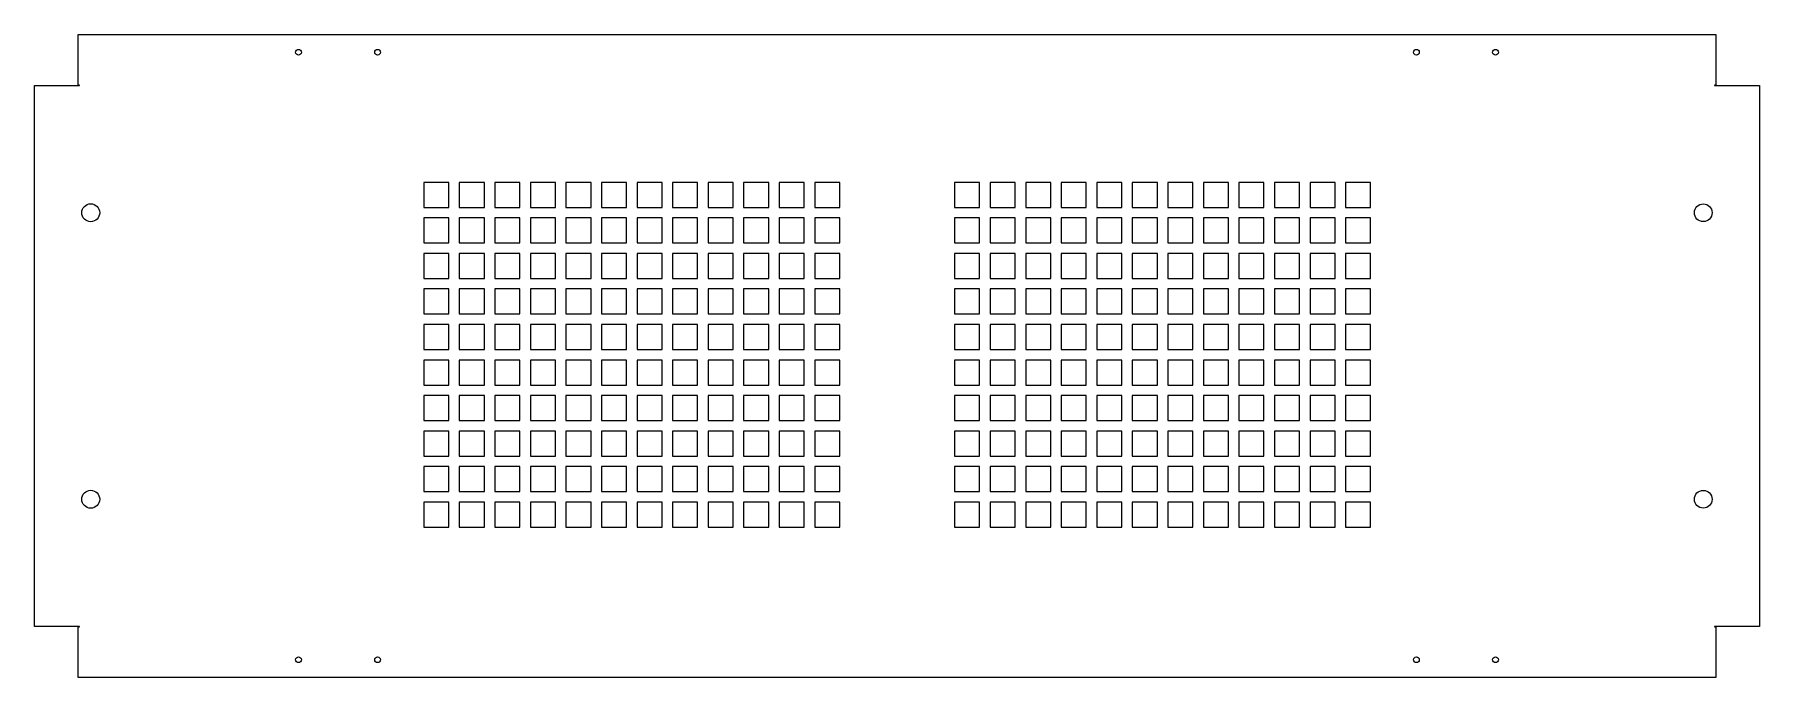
# Model space of a CAD drawing. Header units: inches. Extents: x -15 to 15, y -5.6 to 5.6.
import ezdxf

# ---------------------------------------------------------------- set-up
doc = ezdxf.new("R2010")
doc.units = ezdxf.units.IN
doc.header["$MEASUREMENT"] = 0

msp = doc.modelspace()

# ---------------------------------------------------------------- linework, layer by layer
at = {"color": 7, "linetype": 'Continuous', "lineweight": 25}
for p, q in [((-14.285, 4.726), (-14.285, 5.611)), ((-14.285, 5.611), (14.285, 5.611)), ((14.285, 5.611), (14.285, 4.726)), ((-15.046, -4.72), (-15.046, 4.72)), ((-15.046, 4.72), (-14.259, 4.72)), ((-14.259, 4.726), (-14.285, 4.726)), ((-14.259, 4.72), (-14.259, 4.726)), ((14.285, 4.726), (14.259, 4.726)), ((14.259, 4.726), (14.259, 4.72)), ((14.259, 4.72), (15.046, 4.72)), ((15.046, 4.72), (15.046, -4.72)), ((-7.818, 3.03), (-8.255, 3.03)), ((-8.255, 3.03), (-8.255, 2.593)), ((-7.818, 2.593), (-7.818, 3.03)), ((-7.198, 3.03), (-7.635, 3.03)), ((-7.635, 3.03), (-7.635, 2.593)), ((-7.198, 2.593), (-7.198, 3.03)), ((-6.578, 3.03), (-7.015, 3.03)), ((-7.015, 3.03), (-7.015, 2.593)), ((-6.578, 2.593), (-6.578, 3.03)), ((-5.958, 3.03), (-6.395, 3.03)), ((-6.395, 3.03), (-6.395, 2.593)), ((-5.958, 2.593), (-5.958, 3.03)), ((-5.338, 3.03), (-5.775, 3.03)), ((-5.775, 3.03), (-5.775, 2.593)), ((-5.338, 2.593), (-5.338, 3.03)), ((-4.718, 3.03), (-5.155, 3.03)), ((-5.155, 3.03), (-5.155, 2.593)), ((-4.718, 2.593), (-4.718, 3.03)), ((-4.098, 3.03), (-4.535, 3.03)), ((-4.535, 3.03), (-4.535, 2.593)), ((-4.098, 2.593), (-4.098, 3.03)), ((-3.478, 3.03), (-3.915, 3.03)), ((-3.915, 3.03), (-3.915, 2.593)), ((-3.478, 2.593), (-3.478, 3.03)), ((-2.858, 3.03), (-3.295, 3.03)), ((-3.295, 3.03), (-3.295, 2.593)), ((-2.858, 2.593), (-2.858, 3.03)), ((-2.238, 3.03), (-2.675, 3.03)), ((-2.675, 3.03), (-2.675, 2.593)), ((-2.238, 2.593), (-2.238, 3.03)), ((-1.618, 3.03), (-2.055, 3.03)), ((-2.055, 3.03), (-2.055, 2.593)), ((-1.618, 2.593), (-1.618, 3.03)), ((-0.998, 3.03), (-1.435, 3.03)), ((-1.435, 3.03), (-1.435, 2.593)), ((-0.998, 2.593), (-0.998, 3.03)), ((1.442, 3.03), (1.005, 3.03)), ((1.005, 3.03), (1.005, 2.593)), ((1.442, 2.593), (1.442, 3.03)), ((2.062, 3.03), (1.625, 3.03)), ((1.625, 3.03), (1.625, 2.593)), ((2.062, 2.593), (2.062, 3.03)), ((2.682, 3.03), (2.245, 3.03)), ((2.245, 3.03), (2.245, 2.593)), ((2.682, 2.593), (2.682, 3.03)), ((3.302, 3.03), (2.865, 3.03)), ((2.865, 3.03), (2.865, 2.593)), ((3.302, 2.593), (3.302, 3.03)), ((3.922, 3.03), (3.485, 3.03)), ((3.485, 3.03), (3.485, 2.593)), ((3.922, 2.593), (3.922, 3.03)), ((4.542, 3.03), (4.105, 3.03)), ((4.105, 3.03), (4.105, 2.593)), ((4.542, 2.593), (4.542, 3.03)), ((5.162, 3.03), (4.725, 3.03)), ((4.725, 3.03), (4.725, 2.593)), ((5.162, 2.593), (5.162, 3.03)), ((5.782, 3.03), (5.345, 3.03)), ((5.345, 3.03), (5.345, 2.593)), ((5.782, 2.593), (5.782, 3.03)), ((6.402, 3.03), (5.965, 3.03)), ((5.965, 3.03), (5.965, 2.593)), ((6.402, 2.593), (6.402, 3.03)), ((7.022, 3.03), (6.585, 3.03)), ((6.585, 3.03), (6.585, 2.593)), ((7.022, 2.593), (7.022, 3.03)), ((7.642, 3.03), (7.205, 3.03)), ((7.205, 3.03), (7.205, 2.593)), ((7.642, 2.593), (7.642, 3.03)), ((8.262, 3.03), (7.825, 3.03)), ((7.825, 3.03), (7.825, 2.593)), ((8.262, 2.593), (8.262, 3.03)), ((-8.255, 2.593), (-7.818, 2.593)), ((-7.818, 2.41), (-8.255, 2.41)), ((-8.255, 2.41), (-8.255, 1.973)), ((-7.818, 1.973), (-7.818, 2.41)), ((-7.635, 2.593), (-7.198, 2.593)), ((-7.198, 2.41), (-7.635, 2.41)), ((-7.635, 2.41), (-7.635, 1.973)), ((-7.198, 1.973), (-7.198, 2.41)), ((-7.015, 2.593), (-6.578, 2.593)), ((-6.578, 2.41), (-7.015, 2.41)), ((-7.015, 2.41), (-7.015, 1.973)), ((-6.578, 1.973), (-6.578, 2.41)), ((-6.395, 2.593), (-5.958, 2.593)), ((-5.958, 2.41), (-6.395, 2.41)), ((-6.395, 2.41), (-6.395, 1.973)), ((-5.958, 1.973), (-5.958, 2.41)), ((-5.775, 2.593), (-5.338, 2.593)), ((-5.338, 2.41), (-5.775, 2.41)), ((-5.775, 2.41), (-5.775, 1.973)), ((-5.338, 1.973), (-5.338, 2.41)), ((-5.155, 2.593), (-4.718, 2.593)), ((-4.718, 2.41), (-5.155, 2.41)), ((-5.155, 2.41), (-5.155, 1.973)), ((-4.718, 1.973), (-4.718, 2.41)), ((-4.535, 2.593), (-4.098, 2.593)), ((-4.098, 2.41), (-4.535, 2.41)), ((-4.535, 2.41), (-4.535, 1.973)), ((-4.098, 1.973), (-4.098, 2.41)), ((-3.915, 2.593), (-3.478, 2.593)), ((-3.478, 2.41), (-3.915, 2.41)), ((-3.915, 2.41), (-3.915, 1.973)), ((-3.478, 1.973), (-3.478, 2.41)), ((-3.295, 2.593), (-2.858, 2.593)), ((-2.858, 2.41), (-3.295, 2.41)), ((-3.295, 2.41), (-3.295, 1.973)), ((-2.858, 1.973), (-2.858, 2.41)), ((-2.675, 2.593), (-2.238, 2.593)), ((-2.238, 2.41), (-2.675, 2.41)), ((-2.675, 2.41), (-2.675, 1.973)), ((-2.238, 1.973), (-2.238, 2.41)), ((-2.055, 2.593), (-1.618, 2.593)), ((-1.618, 2.41), (-2.055, 2.41)), ((-2.055, 2.41), (-2.055, 1.973)), ((-1.618, 1.973), (-1.618, 2.41)), ((-1.435, 2.593), (-0.998, 2.593)), ((-0.998, 2.41), (-1.435, 2.41)), ((-1.435, 2.41), (-1.435, 1.973)), ((-0.998, 1.973), (-0.998, 2.41)), ((1.005, 2.593), (1.442, 2.593)), ((1.442, 2.41), (1.005, 2.41)), ((1.005, 2.41), (1.005, 1.973)), ((1.442, 1.973), (1.442, 2.41)), ((1.625, 2.593), (2.062, 2.593)), ((2.062, 2.41), (1.625, 2.41)), ((1.625, 2.41), (1.625, 1.973)), ((2.062, 1.973), (2.062, 2.41)), ((2.245, 2.593), (2.682, 2.593)), ((2.682, 2.41), (2.245, 2.41)), ((2.245, 2.41), (2.245, 1.973)), ((2.682, 1.973), (2.682, 2.41)), ((2.865, 2.593), (3.302, 2.593)), ((3.302, 2.41), (2.865, 2.41)), ((2.865, 2.41), (2.865, 1.973)), ((3.302, 1.973), (3.302, 2.41)), ((3.485, 2.593), (3.922, 2.593)), ((3.922, 2.41), (3.485, 2.41)), ((3.485, 2.41), (3.485, 1.973)), ((3.922, 1.973), (3.922, 2.41)), ((4.105, 2.593), (4.542, 2.593)), ((4.542, 2.41), (4.105, 2.41)), ((4.105, 2.41), (4.105, 1.973)), ((4.542, 1.973), (4.542, 2.41)), ((4.725, 2.593), (5.162, 2.593)), ((5.162, 2.41), (4.725, 2.41)), ((4.725, 2.41), (4.725, 1.973)), ((5.162, 1.973), (5.162, 2.41)), ((5.345, 2.593), (5.782, 2.593)), ((5.782, 2.41), (5.345, 2.41)), ((5.345, 2.41), (5.345, 1.973)), ((5.782, 1.973), (5.782, 2.41)), ((5.965, 2.593), (6.402, 2.593)), ((6.402, 2.41), (5.965, 2.41)), ((5.965, 2.41), (5.965, 1.973)), ((6.402, 1.973), (6.402, 2.41)), ((6.585, 2.593), (7.022, 2.593)), ((7.022, 2.41), (6.585, 2.41)), ((6.585, 2.41), (6.585, 1.973)), ((7.022, 1.973), (7.022, 2.41)), ((7.205, 2.593), (7.642, 2.593)), ((7.642, 2.41), (7.205, 2.41)), ((7.205, 2.41), (7.205, 1.973)), ((7.642, 1.973), (7.642, 2.41)), ((7.825, 2.593), (8.262, 2.593)), ((8.262, 2.41), (7.825, 2.41)), ((7.825, 2.41), (7.825, 1.973)), ((8.262, 1.973), (8.262, 2.41)), ((-8.255, 1.973), (-7.818, 1.973)), ((-7.635, 1.973), (-7.198, 1.973)), ((-7.015, 1.973), (-6.578, 1.973)), ((-6.395, 1.973), (-5.958, 1.973)), ((-5.775, 1.973), (-5.338, 1.973)), ((-5.155, 1.973), (-4.718, 1.973)), ((-4.535, 1.973), (-4.098, 1.973)), ((-3.915, 1.973), (-3.478, 1.973)), ((-3.295, 1.973), (-2.858, 1.973)), ((-2.675, 1.973), (-2.238, 1.973)), ((-2.055, 1.973), (-1.618, 1.973)), ((-1.435, 1.973), (-0.998, 1.973)), ((1.005, 1.973), (1.442, 1.973)), ((1.625, 1.973), (2.062, 1.973)), ((2.245, 1.973), (2.682, 1.973)), ((2.865, 1.973), (3.302, 1.973)), ((3.485, 1.973), (3.922, 1.973)), ((4.105, 1.973), (4.542, 1.973)), ((4.725, 1.973), (5.162, 1.973)), ((5.345, 1.973), (5.782, 1.973)), ((5.965, 1.973), (6.402, 1.973)), ((6.585, 1.973), (7.022, 1.973)), ((7.205, 1.973), (7.642, 1.973)), ((7.825, 1.973), (8.262, 1.973)), ((-7.818, 1.79), (-8.255, 1.79)), ((-8.255, 1.79), (-8.255, 1.353)), ((-7.818, 1.353), (-7.818, 1.79)), ((-7.198, 1.79), (-7.635, 1.79)), ((-7.635, 1.79), (-7.635, 1.353)), ((-7.198, 1.353), (-7.198, 1.79)), ((-6.578, 1.79), (-7.015, 1.79)), ((-7.015, 1.79), (-7.015, 1.353)), ((-6.578, 1.353), (-6.578, 1.79)), ((-5.958, 1.79), (-6.395, 1.79)), ((-6.395, 1.79), (-6.395, 1.353)), ((-5.958, 1.353), (-5.958, 1.79)), ((-5.338, 1.79), (-5.775, 1.79)), ((-5.775, 1.79), (-5.775, 1.353)), ((-5.338, 1.353), (-5.338, 1.79)), ((-4.718, 1.79), (-5.155, 1.79)), ((-5.155, 1.79), (-5.155, 1.353)), ((-4.718, 1.353), (-4.718, 1.79)), ((-4.098, 1.79), (-4.535, 1.79)), ((-4.535, 1.79), (-4.535, 1.353)), ((-4.098, 1.353), (-4.098, 1.79)), ((-3.478, 1.79), (-3.915, 1.79)), ((-3.915, 1.79), (-3.915, 1.353)), ((-3.478, 1.353), (-3.478, 1.79)), ((-2.858, 1.79), (-3.295, 1.79)), ((-3.295, 1.79), (-3.295, 1.353)), ((-2.858, 1.353), (-2.858, 1.79)), ((-2.238, 1.79), (-2.675, 1.79)), ((-2.675, 1.79), (-2.675, 1.353)), ((-2.238, 1.353), (-2.238, 1.79)), ((-1.618, 1.79), (-2.055, 1.79)), ((-2.055, 1.79), (-2.055, 1.353)), ((-1.618, 1.353), (-1.618, 1.79)), ((-0.998, 1.79), (-1.435, 1.79)), ((-1.435, 1.79), (-1.435, 1.353)), ((-0.998, 1.353), (-0.998, 1.79)), ((1.442, 1.79), (1.005, 1.79)), ((1.005, 1.79), (1.005, 1.353)), ((1.442, 1.353), (1.442, 1.79)), ((2.062, 1.79), (1.625, 1.79)), ((1.625, 1.79), (1.625, 1.353)), ((2.062, 1.353), (2.062, 1.79)), ((2.682, 1.79), (2.245, 1.79)), ((2.245, 1.79), (2.245, 1.353)), ((2.682, 1.353), (2.682, 1.79)), ((3.302, 1.79), (2.865, 1.79)), ((2.865, 1.79), (2.865, 1.353)), ((3.302, 1.353), (3.302, 1.79)), ((3.922, 1.79), (3.485, 1.79)), ((3.485, 1.79), (3.485, 1.353)), ((3.922, 1.353), (3.922, 1.79)), ((4.542, 1.79), (4.105, 1.79)), ((4.105, 1.79), (4.105, 1.353)), ((4.542, 1.353), (4.542, 1.79)), ((5.162, 1.79), (4.725, 1.79)), ((4.725, 1.79), (4.725, 1.353)), ((5.162, 1.353), (5.162, 1.79)), ((5.782, 1.79), (5.345, 1.79)), ((5.345, 1.79), (5.345, 1.353)), ((5.782, 1.353), (5.782, 1.79)), ((6.402, 1.79), (5.965, 1.79)), ((5.965, 1.79), (5.965, 1.353)), ((6.402, 1.353), (6.402, 1.79)), ((7.022, 1.79), (6.585, 1.79)), ((6.585, 1.79), (6.585, 1.353)), ((7.022, 1.353), (7.022, 1.79)), ((7.642, 1.79), (7.205, 1.79)), ((7.205, 1.79), (7.205, 1.353)), ((7.642, 1.353), (7.642, 1.79)), ((8.262, 1.79), (7.825, 1.79)), ((7.825, 1.79), (7.825, 1.353)), ((8.262, 1.353), (8.262, 1.79)), ((-8.255, 1.353), (-7.818, 1.353)), ((-7.635, 1.353), (-7.198, 1.353)), ((-7.015, 1.353), (-6.578, 1.353)), ((-6.395, 1.353), (-5.958, 1.353)), ((-5.775, 1.353), (-5.338, 1.353)), ((-5.155, 1.353), (-4.718, 1.353)), ((-4.535, 1.353), (-4.098, 1.353)), ((-3.915, 1.353), (-3.478, 1.353)), ((-3.295, 1.353), (-2.858, 1.353)), ((-2.675, 1.353), (-2.238, 1.353)), ((-2.055, 1.353), (-1.618, 1.353)), ((-1.435, 1.353), (-0.998, 1.353)), ((1.005, 1.353), (1.442, 1.353)), ((1.625, 1.353), (2.062, 1.353)), ((2.245, 1.353), (2.682, 1.353)), ((2.865, 1.353), (3.302, 1.353)), ((3.485, 1.353), (3.922, 1.353)), ((4.105, 1.353), (4.542, 1.353)), ((4.725, 1.353), (5.162, 1.353)), ((5.345, 1.353), (5.782, 1.353)), ((5.965, 1.353), (6.402, 1.353)), ((6.585, 1.353), (7.022, 1.353)), ((7.205, 1.353), (7.642, 1.353)), ((7.825, 1.353), (8.262, 1.353)), ((-7.818, 1.17), (-8.255, 1.17)), ((-8.255, 1.17), (-8.255, 0.733)), ((-7.818, 0.733), (-7.818, 1.17)), ((-7.198, 1.17), (-7.635, 1.17)), ((-7.635, 1.17), (-7.635, 0.733)), ((-7.198, 0.733), (-7.198, 1.17)), ((-6.578, 1.17), (-7.015, 1.17)), ((-7.015, 1.17), (-7.015, 0.733)), ((-6.578, 0.733), (-6.578, 1.17)), ((-5.958, 1.17), (-6.395, 1.17)), ((-6.395, 1.17), (-6.395, 0.733)), ((-5.958, 0.733), (-5.958, 1.17)), ((-5.338, 1.17), (-5.775, 1.17)), ((-5.775, 1.17), (-5.775, 0.733)), ((-5.338, 0.733), (-5.338, 1.17)), ((-4.718, 1.17), (-5.155, 1.17)), ((-5.155, 1.17), (-5.155, 0.733)), ((-4.718, 0.733), (-4.718, 1.17)), ((-4.098, 1.17), (-4.535, 1.17)), ((-4.535, 1.17), (-4.535, 0.733)), ((-4.098, 0.733), (-4.098, 1.17)), ((-3.478, 1.17), (-3.915, 1.17)), ((-3.915, 1.17), (-3.915, 0.733)), ((-3.478, 0.733), (-3.478, 1.17)), ((-2.858, 1.17), (-3.295, 1.17)), ((-3.295, 1.17), (-3.295, 0.733)), ((-2.858, 0.733), (-2.858, 1.17)), ((-2.238, 1.17), (-2.675, 1.17)), ((-2.675, 1.17), (-2.675, 0.733)), ((-2.238, 0.733), (-2.238, 1.17)), ((-1.618, 1.17), (-2.055, 1.17)), ((-2.055, 1.17), (-2.055, 0.733)), ((-1.618, 0.733), (-1.618, 1.17)), ((-0.998, 1.17), (-1.435, 1.17)), ((-1.435, 1.17), (-1.435, 0.733)), ((-0.998, 0.733), (-0.998, 1.17)), ((1.442, 1.17), (1.005, 1.17)), ((1.005, 1.17), (1.005, 0.733)), ((1.442, 0.733), (1.442, 1.17)), ((2.062, 1.17), (1.625, 1.17)), ((1.625, 1.17), (1.625, 0.733)), ((2.062, 0.733), (2.062, 1.17)), ((2.682, 1.17), (2.245, 1.17)), ((2.245, 1.17), (2.245, 0.733)), ((2.682, 0.733), (2.682, 1.17)), ((3.302, 1.17), (2.865, 1.17)), ((2.865, 1.17), (2.865, 0.733)), ((3.302, 0.733), (3.302, 1.17)), ((3.922, 1.17), (3.485, 1.17)), ((3.485, 1.17), (3.485, 0.733)), ((3.922, 0.733), (3.922, 1.17)), ((4.542, 1.17), (4.105, 1.17)), ((4.105, 1.17), (4.105, 0.733)), ((4.542, 0.733), (4.542, 1.17)), ((5.162, 1.17), (4.725, 1.17)), ((4.725, 1.17), (4.725, 0.733)), ((5.162, 0.733), (5.162, 1.17)), ((5.782, 1.17), (5.345, 1.17)), ((5.345, 1.17), (5.345, 0.733)), ((5.782, 0.733), (5.782, 1.17)), ((6.402, 1.17), (5.965, 1.17)), ((5.965, 1.17), (5.965, 0.733)), ((6.402, 0.733), (6.402, 1.17)), ((7.022, 1.17), (6.585, 1.17)), ((6.585, 1.17), (6.585, 0.733)), ((7.022, 0.733), (7.022, 1.17)), ((7.642, 1.17), (7.205, 1.17)), ((7.205, 1.17), (7.205, 0.733)), ((7.642, 0.733), (7.642, 1.17)), ((8.262, 1.17), (7.825, 1.17)), ((7.825, 1.17), (7.825, 0.733)), ((8.262, 0.733), (8.262, 1.17)), ((-8.255, 0.733), (-7.818, 0.733)), ((-7.635, 0.733), (-7.198, 0.733)), ((-7.015, 0.733), (-6.578, 0.733)), ((-6.395, 0.733), (-5.958, 0.733)), ((-5.775, 0.733), (-5.338, 0.733)), ((-5.155, 0.733), (-4.718, 0.733)), ((-4.535, 0.733), (-4.098, 0.733)), ((-3.915, 0.733), (-3.478, 0.733)), ((-3.295, 0.733), (-2.858, 0.733)), ((-2.675, 0.733), (-2.238, 0.733)), ((-2.055, 0.733), (-1.618, 0.733)), ((-1.435, 0.733), (-0.998, 0.733)), ((1.005, 0.733), (1.442, 0.733)), ((1.625, 0.733), (2.062, 0.733)), ((2.245, 0.733), (2.682, 0.733)), ((2.865, 0.733), (3.302, 0.733)), ((3.485, 0.733), (3.922, 0.733)), ((4.105, 0.733), (4.542, 0.733)), ((4.725, 0.733), (5.162, 0.733)), ((5.345, 0.733), (5.782, 0.733)), ((5.965, 0.733), (6.402, 0.733)), ((6.585, 0.733), (7.022, 0.733)), ((7.205, 0.733), (7.642, 0.733)), ((7.825, 0.733), (8.262, 0.733)), ((-7.818, 0.55), (-8.255, 0.55)), ((-8.255, 0.55), (-8.255, 0.113)), ((-7.818, 0.113), (-7.818, 0.55)), ((-7.198, 0.55), (-7.635, 0.55)), ((-7.635, 0.55), (-7.635, 0.113)), ((-7.198, 0.113), (-7.198, 0.55)), ((-6.578, 0.55), (-7.015, 0.55)), ((-7.015, 0.55), (-7.015, 0.113)), ((-6.578, 0.113), (-6.578, 0.55)), ((-5.958, 0.55), (-6.395, 0.55)), ((-6.395, 0.55), (-6.395, 0.113)), ((-5.958, 0.113), (-5.958, 0.55)), ((-5.338, 0.55), (-5.775, 0.55)), ((-5.775, 0.55), (-5.775, 0.113)), ((-5.338, 0.113), (-5.338, 0.55)), ((-4.718, 0.55), (-5.155, 0.55)), ((-5.155, 0.55), (-5.155, 0.113)), ((-4.718, 0.113), (-4.718, 0.55)), ((-4.098, 0.55), (-4.535, 0.55)), ((-4.535, 0.55), (-4.535, 0.113)), ((-4.098, 0.113), (-4.098, 0.55)), ((-3.478, 0.55), (-3.915, 0.55)), ((-3.915, 0.55), (-3.915, 0.113)), ((-3.478, 0.113), (-3.478, 0.55)), ((-2.858, 0.55), (-3.295, 0.55)), ((-3.295, 0.55), (-3.295, 0.113)), ((-2.858, 0.113), (-2.858, 0.55)), ((-2.238, 0.55), (-2.675, 0.55)), ((-2.675, 0.55), (-2.675, 0.113)), ((-2.238, 0.113), (-2.238, 0.55)), ((-1.618, 0.55), (-2.055, 0.55)), ((-2.055, 0.55), (-2.055, 0.113)), ((-1.618, 0.113), (-1.618, 0.55)), ((-0.998, 0.55), (-1.435, 0.55)), ((-1.435, 0.55), (-1.435, 0.113)), ((-0.998, 0.113), (-0.998, 0.55)), ((1.442, 0.55), (1.005, 0.55)), ((1.005, 0.55), (1.005, 0.113)), ((1.442, 0.113), (1.442, 0.55)), ((2.062, 0.55), (1.625, 0.55)), ((1.625, 0.55), (1.625, 0.113)), ((2.062, 0.113), (2.062, 0.55)), ((2.682, 0.55), (2.245, 0.55)), ((2.245, 0.55), (2.245, 0.113)), ((2.682, 0.113), (2.682, 0.55)), ((3.302, 0.55), (2.865, 0.55)), ((2.865, 0.55), (2.865, 0.113)), ((3.302, 0.113), (3.302, 0.55)), ((3.922, 0.55), (3.485, 0.55)), ((3.485, 0.55), (3.485, 0.113)), ((3.922, 0.113), (3.922, 0.55)), ((4.542, 0.55), (4.105, 0.55)), ((4.105, 0.55), (4.105, 0.113)), ((4.542, 0.113), (4.542, 0.55)), ((5.162, 0.55), (4.725, 0.55)), ((4.725, 0.55), (4.725, 0.113)), ((5.162, 0.113), (5.162, 0.55)), ((5.782, 0.55), (5.345, 0.55)), ((5.345, 0.55), (5.345, 0.113)), ((5.782, 0.113), (5.782, 0.55)), ((6.402, 0.55), (5.965, 0.55)), ((5.965, 0.55), (5.965, 0.113)), ((6.402, 0.113), (6.402, 0.55)), ((7.022, 0.55), (6.585, 0.55)), ((6.585, 0.55), (6.585, 0.113)), ((7.022, 0.113), (7.022, 0.55)), ((7.642, 0.55), (7.205, 0.55)), ((7.205, 0.55), (7.205, 0.113)), ((7.642, 0.113), (7.642, 0.55)), ((8.262, 0.55), (7.825, 0.55)), ((7.825, 0.55), (7.825, 0.113)), ((8.262, 0.113), (8.262, 0.55)), ((-8.255, 0.113), (-7.818, 0.113)), ((-7.635, 0.113), (-7.198, 0.113)), ((-7.015, 0.113), (-6.578, 0.113)), ((-6.395, 0.113), (-5.958, 0.113)), ((-5.775, 0.113), (-5.338, 0.113)), ((-5.155, 0.113), (-4.718, 0.113)), ((-4.535, 0.113), (-4.098, 0.113)), ((-3.915, 0.113), (-3.478, 0.113)), ((-3.295, 0.113), (-2.858, 0.113)), ((-2.675, 0.113), (-2.238, 0.113)), ((-2.055, 0.113), (-1.618, 0.113)), ((-1.435, 0.113), (-0.998, 0.113)), ((1.005, 0.113), (1.442, 0.113)), ((1.625, 0.113), (2.062, 0.113)), ((2.245, 0.113), (2.682, 0.113)), ((2.865, 0.113), (3.302, 0.113)), ((3.485, 0.113), (3.922, 0.113)), ((4.105, 0.113), (4.542, 0.113)), ((4.725, 0.113), (5.162, 0.113)), ((5.345, 0.113), (5.782, 0.113)), ((5.965, 0.113), (6.402, 0.113)), ((6.585, 0.113), (7.022, 0.113)), ((7.205, 0.113), (7.642, 0.113)), ((7.825, 0.113), (8.262, 0.113)), ((-7.818, -0.07), (-8.255, -0.07)), ((-8.255, -0.07), (-8.255, -0.507)), ((-7.818, -0.507), (-7.818, -0.07)), ((-7.198, -0.07), (-7.635, -0.07)), ((-7.635, -0.07), (-7.635, -0.507)), ((-7.198, -0.507), (-7.198, -0.07)), ((-6.578, -0.07), (-7.015, -0.07)), ((-7.015, -0.07), (-7.015, -0.507)), ((-6.578, -0.507), (-6.578, -0.07)), ((-5.958, -0.07), (-6.395, -0.07)), ((-6.395, -0.07), (-6.395, -0.507)), ((-5.958, -0.507), (-5.958, -0.07)), ((-5.338, -0.07), (-5.775, -0.07)), ((-5.775, -0.07), (-5.775, -0.507)), ((-5.338, -0.507), (-5.338, -0.07)), ((-4.718, -0.07), (-5.155, -0.07)), ((-5.155, -0.07), (-5.155, -0.507)), ((-4.718, -0.507), (-4.718, -0.07)), ((-4.098, -0.07), (-4.535, -0.07)), ((-4.535, -0.07), (-4.535, -0.507)), ((-4.098, -0.507), (-4.098, -0.07)), ((-3.478, -0.07), (-3.915, -0.07)), ((-3.915, -0.07), (-3.915, -0.507)), ((-3.478, -0.507), (-3.478, -0.07)), ((-2.858, -0.07), (-3.295, -0.07)), ((-3.295, -0.07), (-3.295, -0.507)), ((-2.858, -0.507), (-2.858, -0.07)), ((-2.238, -0.07), (-2.675, -0.07)), ((-2.675, -0.07), (-2.675, -0.507)), ((-2.238, -0.507), (-2.238, -0.07)), ((-1.618, -0.07), (-2.055, -0.07)), ((-2.055, -0.07), (-2.055, -0.507)), ((-1.618, -0.507), (-1.618, -0.07)), ((-0.998, -0.07), (-1.435, -0.07)), ((-1.435, -0.07), (-1.435, -0.507)), ((-0.998, -0.507), (-0.998, -0.07)), ((1.442, -0.07), (1.005, -0.07)), ((1.005, -0.07), (1.005, -0.507)), ((1.442, -0.507), (1.442, -0.07)), ((2.062, -0.07), (1.625, -0.07)), ((1.625, -0.07), (1.625, -0.507)), ((2.062, -0.507), (2.062, -0.07)), ((2.682, -0.07), (2.245, -0.07)), ((2.245, -0.07), (2.245, -0.507)), ((2.682, -0.507), (2.682, -0.07)), ((3.302, -0.07), (2.865, -0.07)), ((2.865, -0.07), (2.865, -0.507)), ((3.302, -0.507), (3.302, -0.07)), ((3.922, -0.07), (3.485, -0.07)), ((3.485, -0.07), (3.485, -0.507)), ((3.922, -0.507), (3.922, -0.07)), ((4.542, -0.07), (4.105, -0.07)), ((4.105, -0.07), (4.105, -0.507)), ((4.542, -0.507), (4.542, -0.07)), ((5.162, -0.07), (4.725, -0.07)), ((4.725, -0.07), (4.725, -0.507)), ((5.162, -0.507), (5.162, -0.07)), ((5.782, -0.07), (5.345, -0.07)), ((5.345, -0.07), (5.345, -0.507)), ((5.782, -0.507), (5.782, -0.07)), ((6.402, -0.07), (5.965, -0.07)), ((5.965, -0.07), (5.965, -0.507)), ((6.402, -0.507), (6.402, -0.07)), ((7.022, -0.07), (6.585, -0.07)), ((6.585, -0.07), (6.585, -0.507)), ((7.022, -0.507), (7.022, -0.07)), ((7.642, -0.07), (7.205, -0.07)), ((7.205, -0.07), (7.205, -0.507)), ((7.642, -0.507), (7.642, -0.07)), ((8.262, -0.07), (7.825, -0.07)), ((7.825, -0.07), (7.825, -0.507)), ((8.262, -0.507), (8.262, -0.07)), ((-8.255, -0.507), (-7.818, -0.507)), ((-7.635, -0.507), (-7.198, -0.507)), ((-7.015, -0.507), (-6.578, -0.507)), ((-6.395, -0.507), (-5.958, -0.507)), ((-5.775, -0.507), (-5.338, -0.507)), ((-5.155, -0.507), (-4.718, -0.507)), ((-4.535, -0.507), (-4.098, -0.507)), ((-3.915, -0.507), (-3.478, -0.507)), ((-3.295, -0.507), (-2.858, -0.507)), ((-2.675, -0.507), (-2.238, -0.507)), ((-2.055, -0.507), (-1.618, -0.507)), ((-1.435, -0.507), (-0.998, -0.507)), ((1.005, -0.507), (1.442, -0.507)), ((1.625, -0.507), (2.062, -0.507)), ((2.245, -0.507), (2.682, -0.507)), ((2.865, -0.507), (3.302, -0.507)), ((3.485, -0.507), (3.922, -0.507)), ((4.105, -0.507), (4.542, -0.507)), ((4.725, -0.507), (5.162, -0.507)), ((5.345, -0.507), (5.782, -0.507)), ((5.965, -0.507), (6.402, -0.507)), ((6.585, -0.507), (7.022, -0.507)), ((7.205, -0.507), (7.642, -0.507)), ((7.825, -0.507), (8.262, -0.507)), ((-7.818, -0.69), (-8.255, -0.69)), ((-8.255, -0.69), (-8.255, -1.127)), ((-7.818, -1.127), (-7.818, -0.69)), ((-7.198, -0.69), (-7.635, -0.69)), ((-7.635, -0.69), (-7.635, -1.127)), ((-7.198, -1.127), (-7.198, -0.69)), ((-6.578, -0.69), (-7.015, -0.69)), ((-7.015, -0.69), (-7.015, -1.127)), ((-6.578, -1.127), (-6.578, -0.69)), ((-5.958, -0.69), (-6.395, -0.69)), ((-6.395, -0.69), (-6.395, -1.127)), ((-5.958, -1.127), (-5.958, -0.69)), ((-5.338, -0.69), (-5.775, -0.69)), ((-5.775, -0.69), (-5.775, -1.127)), ((-5.338, -1.127), (-5.338, -0.69)), ((-4.718, -0.69), (-5.155, -0.69)), ((-5.155, -0.69), (-5.155, -1.127)), ((-4.718, -1.127), (-4.718, -0.69)), ((-4.098, -0.69), (-4.535, -0.69)), ((-4.535, -0.69), (-4.535, -1.127)), ((-4.098, -1.127), (-4.098, -0.69)), ((-3.478, -0.69), (-3.915, -0.69)), ((-3.915, -0.69), (-3.915, -1.127)), ((-3.478, -1.127), (-3.478, -0.69)), ((-2.858, -0.69), (-3.295, -0.69)), ((-3.295, -0.69), (-3.295, -1.127)), ((-2.858, -1.127), (-2.858, -0.69)), ((-2.238, -0.69), (-2.675, -0.69)), ((-2.675, -0.69), (-2.675, -1.127)), ((-2.238, -1.127), (-2.238, -0.69)), ((-1.618, -0.69), (-2.055, -0.69)), ((-2.055, -0.69), (-2.055, -1.127)), ((-1.618, -1.127), (-1.618, -0.69)), ((-0.998, -0.69), (-1.435, -0.69)), ((-1.435, -0.69), (-1.435, -1.127)), ((-0.998, -1.127), (-0.998, -0.69)), ((1.442, -0.69), (1.005, -0.69)), ((1.005, -0.69), (1.005, -1.127)), ((1.442, -1.127), (1.442, -0.69)), ((2.062, -0.69), (1.625, -0.69)), ((1.625, -0.69), (1.625, -1.127)), ((2.062, -1.127), (2.062, -0.69)), ((2.682, -0.69), (2.245, -0.69)), ((2.245, -0.69), (2.245, -1.127)), ((2.682, -1.127), (2.682, -0.69)), ((3.302, -0.69), (2.865, -0.69)), ((2.865, -0.69), (2.865, -1.127)), ((3.302, -1.127), (3.302, -0.69)), ((3.922, -0.69), (3.485, -0.69)), ((3.485, -0.69), (3.485, -1.127)), ((3.922, -1.127), (3.922, -0.69)), ((4.542, -0.69), (4.105, -0.69)), ((4.105, -0.69), (4.105, -1.127)), ((4.542, -1.127), (4.542, -0.69)), ((5.162, -0.69), (4.725, -0.69)), ((4.725, -0.69), (4.725, -1.127)), ((5.162, -1.127), (5.162, -0.69)), ((5.782, -0.69), (5.345, -0.69)), ((5.345, -0.69), (5.345, -1.127)), ((5.782, -1.127), (5.782, -0.69)), ((6.402, -0.69), (5.965, -0.69)), ((5.965, -0.69), (5.965, -1.127)), ((6.402, -1.127), (6.402, -0.69)), ((7.022, -0.69), (6.585, -0.69)), ((6.585, -0.69), (6.585, -1.127)), ((7.022, -1.127), (7.022, -0.69)), ((7.642, -0.69), (7.205, -0.69)), ((7.205, -0.69), (7.205, -1.127)), ((7.642, -1.127), (7.642, -0.69)), ((8.262, -0.69), (7.825, -0.69)), ((7.825, -0.69), (7.825, -1.127)), ((8.262, -1.127), (8.262, -0.69)), ((-8.255, -1.127), (-7.818, -1.127)), ((-7.635, -1.127), (-7.198, -1.127)), ((-7.015, -1.127), (-6.578, -1.127)), ((-6.395, -1.127), (-5.958, -1.127)), ((-5.775, -1.127), (-5.338, -1.127)), ((-5.155, -1.127), (-4.718, -1.127)), ((-4.535, -1.127), (-4.098, -1.127)), ((-3.915, -1.127), (-3.478, -1.127)), ((-3.295, -1.127), (-2.858, -1.127)), ((-2.675, -1.127), (-2.238, -1.127)), ((-2.055, -1.127), (-1.618, -1.127)), ((-1.435, -1.127), (-0.998, -1.127)), ((1.005, -1.127), (1.442, -1.127)), ((1.625, -1.127), (2.062, -1.127)), ((2.245, -1.127), (2.682, -1.127)), ((2.865, -1.127), (3.302, -1.127)), ((3.485, -1.127), (3.922, -1.127)), ((4.105, -1.127), (4.542, -1.127)), ((4.725, -1.127), (5.162, -1.127)), ((5.345, -1.127), (5.782, -1.127)), ((5.965, -1.127), (6.402, -1.127)), ((6.585, -1.127), (7.022, -1.127)), ((7.205, -1.127), (7.642, -1.127)), ((7.825, -1.127), (8.262, -1.127)), ((-7.818, -1.31), (-8.255, -1.31)), ((-8.255, -1.31), (-8.255, -1.747)), ((-7.818, -1.747), (-7.818, -1.31)), ((-7.198, -1.31), (-7.635, -1.31)), ((-7.635, -1.31), (-7.635, -1.747)), ((-7.198, -1.747), (-7.198, -1.31)), ((-6.578, -1.31), (-7.015, -1.31)), ((-7.015, -1.31), (-7.015, -1.747)), ((-6.578, -1.747), (-6.578, -1.31)), ((-5.958, -1.31), (-6.395, -1.31)), ((-6.395, -1.31), (-6.395, -1.747)), ((-5.958, -1.747), (-5.958, -1.31)), ((-5.338, -1.31), (-5.775, -1.31)), ((-5.775, -1.31), (-5.775, -1.747)), ((-5.338, -1.747), (-5.338, -1.31)), ((-4.718, -1.31), (-5.155, -1.31)), ((-5.155, -1.31), (-5.155, -1.747)), ((-4.718, -1.747), (-4.718, -1.31)), ((-4.098, -1.31), (-4.535, -1.31)), ((-4.535, -1.31), (-4.535, -1.747)), ((-4.098, -1.747), (-4.098, -1.31)), ((-3.478, -1.31), (-3.915, -1.31)), ((-3.915, -1.31), (-3.915, -1.747)), ((-3.478, -1.747), (-3.478, -1.31)), ((-2.858, -1.31), (-3.295, -1.31)), ((-3.295, -1.31), (-3.295, -1.747)), ((-2.858, -1.747), (-2.858, -1.31)), ((-2.238, -1.31), (-2.675, -1.31)), ((-2.675, -1.31), (-2.675, -1.747)), ((-2.238, -1.747), (-2.238, -1.31)), ((-1.618, -1.31), (-2.055, -1.31)), ((-2.055, -1.31), (-2.055, -1.747)), ((-1.618, -1.747), (-1.618, -1.31)), ((-0.998, -1.31), (-1.435, -1.31)), ((-1.435, -1.31), (-1.435, -1.747)), ((-0.998, -1.747), (-0.998, -1.31)), ((1.442, -1.31), (1.005, -1.31)), ((1.005, -1.31), (1.005, -1.747)), ((1.442, -1.747), (1.442, -1.31)), ((2.062, -1.31), (1.625, -1.31)), ((1.625, -1.31), (1.625, -1.747)), ((2.062, -1.747), (2.062, -1.31)), ((2.682, -1.31), (2.245, -1.31)), ((2.245, -1.31), (2.245, -1.747)), ((2.682, -1.747), (2.682, -1.31)), ((3.302, -1.31), (2.865, -1.31)), ((2.865, -1.31), (2.865, -1.747)), ((3.302, -1.747), (3.302, -1.31)), ((3.922, -1.31), (3.485, -1.31)), ((3.485, -1.31), (3.485, -1.747)), ((3.922, -1.747), (3.922, -1.31)), ((4.542, -1.31), (4.105, -1.31)), ((4.105, -1.31), (4.105, -1.747)), ((4.542, -1.747), (4.542, -1.31)), ((5.162, -1.31), (4.725, -1.31)), ((4.725, -1.31), (4.725, -1.747)), ((5.162, -1.747), (5.162, -1.31)), ((5.782, -1.31), (5.345, -1.31)), ((5.345, -1.31), (5.345, -1.747)), ((5.782, -1.747), (5.782, -1.31)), ((6.402, -1.31), (5.965, -1.31)), ((5.965, -1.31), (5.965, -1.747)), ((6.402, -1.747), (6.402, -1.31)), ((7.022, -1.31), (6.585, -1.31)), ((6.585, -1.31), (6.585, -1.747)), ((7.022, -1.747), (7.022, -1.31)), ((7.642, -1.31), (7.205, -1.31)), ((7.205, -1.31), (7.205, -1.747)), ((7.642, -1.747), (7.642, -1.31)), ((8.262, -1.31), (7.825, -1.31)), ((7.825, -1.31), (7.825, -1.747)), ((8.262, -1.747), (8.262, -1.31)), ((-8.255, -1.747), (-7.818, -1.747)), ((-7.635, -1.747), (-7.198, -1.747)), ((-7.015, -1.747), (-6.578, -1.747)), ((-6.395, -1.747), (-5.958, -1.747)), ((-5.775, -1.747), (-5.338, -1.747)), ((-5.155, -1.747), (-4.718, -1.747)), ((-4.535, -1.747), (-4.098, -1.747)), ((-3.915, -1.747), (-3.478, -1.747)), ((-3.295, -1.747), (-2.858, -1.747)), ((-2.675, -1.747), (-2.238, -1.747)), ((-2.055, -1.747), (-1.618, -1.747)), ((-1.435, -1.747), (-0.998, -1.747)), ((1.005, -1.747), (1.442, -1.747)), ((1.625, -1.747), (2.062, -1.747)), ((2.245, -1.747), (2.682, -1.747)), ((2.865, -1.747), (3.302, -1.747)), ((3.485, -1.747), (3.922, -1.747)), ((4.105, -1.747), (4.542, -1.747)), ((4.725, -1.747), (5.162, -1.747)), ((5.345, -1.747), (5.782, -1.747)), ((5.965, -1.747), (6.402, -1.747)), ((6.585, -1.747), (7.022, -1.747)), ((7.205, -1.747), (7.642, -1.747)), ((7.825, -1.747), (8.262, -1.747)), ((-7.818, -1.93), (-8.255, -1.93)), ((-8.255, -1.93), (-8.255, -2.367)), ((-7.818, -2.367), (-7.818, -1.93)), ((-7.198, -1.93), (-7.635, -1.93)), ((-7.635, -1.93), (-7.635, -2.367)), ((-7.198, -2.367), (-7.198, -1.93)), ((-6.578, -1.93), (-7.015, -1.93)), ((-7.015, -1.93), (-7.015, -2.367)), ((-6.578, -2.367), (-6.578, -1.93)), ((-5.958, -1.93), (-6.395, -1.93)), ((-6.395, -1.93), (-6.395, -2.367)), ((-5.958, -2.367), (-5.958, -1.93)), ((-5.338, -1.93), (-5.775, -1.93)), ((-5.775, -1.93), (-5.775, -2.367)), ((-5.338, -2.367), (-5.338, -1.93)), ((-4.718, -1.93), (-5.155, -1.93)), ((-5.155, -1.93), (-5.155, -2.367)), ((-4.718, -2.367), (-4.718, -1.93)), ((-4.098, -1.93), (-4.535, -1.93)), ((-4.535, -1.93), (-4.535, -2.367)), ((-4.098, -2.367), (-4.098, -1.93)), ((-3.478, -1.93), (-3.915, -1.93)), ((-3.915, -1.93), (-3.915, -2.367)), ((-3.478, -2.367), (-3.478, -1.93)), ((-2.858, -1.93), (-3.295, -1.93)), ((-3.295, -1.93), (-3.295, -2.367)), ((-2.858, -2.367), (-2.858, -1.93)), ((-2.238, -1.93), (-2.675, -1.93)), ((-2.675, -1.93), (-2.675, -2.367)), ((-2.238, -2.367), (-2.238, -1.93)), ((-1.618, -1.93), (-2.055, -1.93)), ((-2.055, -1.93), (-2.055, -2.367)), ((-1.618, -2.367), (-1.618, -1.93)), ((-0.998, -1.93), (-1.435, -1.93)), ((-1.435, -1.93), (-1.435, -2.367)), ((-0.998, -2.367), (-0.998, -1.93)), ((1.442, -1.93), (1.005, -1.93)), ((1.005, -1.93), (1.005, -2.367)), ((1.442, -2.367), (1.442, -1.93)), ((2.062, -1.93), (1.625, -1.93)), ((1.625, -1.93), (1.625, -2.367)), ((2.062, -2.367), (2.062, -1.93)), ((2.682, -1.93), (2.245, -1.93)), ((2.245, -1.93), (2.245, -2.367)), ((2.682, -2.367), (2.682, -1.93)), ((3.302, -1.93), (2.865, -1.93)), ((2.865, -1.93), (2.865, -2.367)), ((3.302, -2.367), (3.302, -1.93)), ((3.922, -1.93), (3.485, -1.93)), ((3.485, -1.93), (3.485, -2.367)), ((3.922, -2.367), (3.922, -1.93)), ((4.542, -1.93), (4.105, -1.93)), ((4.105, -1.93), (4.105, -2.367)), ((4.542, -2.367), (4.542, -1.93)), ((5.162, -1.93), (4.725, -1.93)), ((4.725, -1.93), (4.725, -2.367)), ((5.162, -2.367), (5.162, -1.93)), ((5.782, -1.93), (5.345, -1.93)), ((5.345, -1.93), (5.345, -2.367)), ((5.782, -2.367), (5.782, -1.93)), ((6.402, -1.93), (5.965, -1.93)), ((5.965, -1.93), (5.965, -2.367)), ((6.402, -2.367), (6.402, -1.93)), ((7.022, -1.93), (6.585, -1.93)), ((6.585, -1.93), (6.585, -2.367)), ((7.022, -2.367), (7.022, -1.93)), ((7.642, -1.93), (7.205, -1.93)), ((7.205, -1.93), (7.205, -2.367)), ((7.642, -2.367), (7.642, -1.93)), ((8.262, -1.93), (7.825, -1.93)), ((7.825, -1.93), (7.825, -2.367)), ((8.262, -2.367), (8.262, -1.93)), ((-8.255, -2.367), (-7.818, -2.367)), ((-7.635, -2.367), (-7.198, -2.367)), ((-7.015, -2.367), (-6.578, -2.367)), ((-6.395, -2.367), (-5.958, -2.367)), ((-5.775, -2.367), (-5.338, -2.367)), ((-5.155, -2.367), (-4.718, -2.367)), ((-4.535, -2.367), (-4.098, -2.367)), ((-3.915, -2.367), (-3.478, -2.367)), ((-3.295, -2.367), (-2.858, -2.367)), ((-2.675, -2.367), (-2.238, -2.367)), ((-2.055, -2.367), (-1.618, -2.367)), ((-1.435, -2.367), (-0.998, -2.367)), ((1.005, -2.367), (1.442, -2.367)), ((1.625, -2.367), (2.062, -2.367)), ((2.245, -2.367), (2.682, -2.367)), ((2.865, -2.367), (3.302, -2.367)), ((3.485, -2.367), (3.922, -2.367)), ((4.105, -2.367), (4.542, -2.367)), ((4.725, -2.367), (5.162, -2.367)), ((5.345, -2.367), (5.782, -2.367)), ((5.965, -2.367), (6.402, -2.367)), ((6.585, -2.367), (7.022, -2.367)), ((7.205, -2.367), (7.642, -2.367)), ((7.825, -2.367), (8.262, -2.367)), ((-7.818, -2.55), (-8.255, -2.55)), ((-8.255, -2.55), (-8.255, -2.987)), ((-7.818, -2.987), (-7.818, -2.55)), ((-7.198, -2.55), (-7.635, -2.55)), ((-7.635, -2.55), (-7.635, -2.987)), ((-7.198, -2.987), (-7.198, -2.55)), ((-6.578, -2.55), (-7.015, -2.55)), ((-7.015, -2.55), (-7.015, -2.987)), ((-6.578, -2.987), (-6.578, -2.55)), ((-5.958, -2.55), (-6.395, -2.55)), ((-6.395, -2.55), (-6.395, -2.987)), ((-5.958, -2.987), (-5.958, -2.55)), ((-5.338, -2.55), (-5.775, -2.55)), ((-5.775, -2.55), (-5.775, -2.987)), ((-5.338, -2.987), (-5.338, -2.55)), ((-4.718, -2.55), (-5.155, -2.55)), ((-5.155, -2.55), (-5.155, -2.987)), ((-4.718, -2.987), (-4.718, -2.55)), ((-4.098, -2.55), (-4.535, -2.55)), ((-4.535, -2.55), (-4.535, -2.987)), ((-4.098, -2.987), (-4.098, -2.55)), ((-3.478, -2.55), (-3.915, -2.55)), ((-3.915, -2.55), (-3.915, -2.987)), ((-3.478, -2.987), (-3.478, -2.55)), ((-2.858, -2.55), (-3.295, -2.55)), ((-3.295, -2.55), (-3.295, -2.987)), ((-2.858, -2.987), (-2.858, -2.55)), ((-2.238, -2.55), (-2.675, -2.55)), ((-2.675, -2.55), (-2.675, -2.987)), ((-2.238, -2.987), (-2.238, -2.55)), ((-1.618, -2.55), (-2.055, -2.55)), ((-2.055, -2.55), (-2.055, -2.987)), ((-1.618, -2.987), (-1.618, -2.55)), ((-0.998, -2.55), (-1.435, -2.55)), ((-1.435, -2.55), (-1.435, -2.987)), ((-0.998, -2.987), (-0.998, -2.55)), ((1.442, -2.55), (1.005, -2.55)), ((1.005, -2.55), (1.005, -2.987)), ((1.442, -2.987), (1.442, -2.55)), ((2.062, -2.55), (1.625, -2.55)), ((1.625, -2.55), (1.625, -2.987)), ((2.062, -2.987), (2.062, -2.55)), ((2.682, -2.55), (2.245, -2.55)), ((2.245, -2.55), (2.245, -2.987)), ((2.682, -2.987), (2.682, -2.55)), ((3.302, -2.55), (2.865, -2.55)), ((2.865, -2.55), (2.865, -2.987)), ((3.302, -2.987), (3.302, -2.55)), ((3.922, -2.55), (3.485, -2.55)), ((3.485, -2.55), (3.485, -2.987)), ((3.922, -2.987), (3.922, -2.55)), ((4.542, -2.55), (4.105, -2.55)), ((4.105, -2.55), (4.105, -2.987)), ((4.542, -2.987), (4.542, -2.55)), ((5.162, -2.55), (4.725, -2.55)), ((4.725, -2.55), (4.725, -2.987)), ((5.162, -2.987), (5.162, -2.55)), ((5.782, -2.55), (5.345, -2.55)), ((5.345, -2.55), (5.345, -2.987)), ((5.782, -2.987), (5.782, -2.55)), ((6.402, -2.55), (5.965, -2.55)), ((5.965, -2.55), (5.965, -2.987)), ((6.402, -2.987), (6.402, -2.55)), ((7.022, -2.55), (6.585, -2.55)), ((6.585, -2.55), (6.585, -2.987)), ((7.022, -2.987), (7.022, -2.55)), ((7.642, -2.55), (7.205, -2.55)), ((7.205, -2.55), (7.205, -2.987)), ((7.642, -2.987), (7.642, -2.55)), ((8.262, -2.55), (7.825, -2.55)), ((7.825, -2.55), (7.825, -2.987)), ((8.262, -2.987), (8.262, -2.55)), ((-8.255, -2.987), (-7.818, -2.987)), ((-7.635, -2.987), (-7.198, -2.987)), ((-7.015, -2.987), (-6.578, -2.987)), ((-6.395, -2.987), (-5.958, -2.987)), ((-5.775, -2.987), (-5.338, -2.987)), ((-5.155, -2.987), (-4.718, -2.987)), ((-4.535, -2.987), (-4.098, -2.987)), ((-3.915, -2.987), (-3.478, -2.987)), ((-3.295, -2.987), (-2.858, -2.987)), ((-2.675, -2.987), (-2.238, -2.987)), ((-2.055, -2.987), (-1.618, -2.987)), ((-1.435, -2.987), (-0.998, -2.987)), ((1.005, -2.987), (1.442, -2.987)), ((1.625, -2.987), (2.062, -2.987)), ((2.245, -2.987), (2.682, -2.987)), ((2.865, -2.987), (3.302, -2.987)), ((3.485, -2.987), (3.922, -2.987)), ((4.105, -2.987), (4.542, -2.987)), ((4.725, -2.987), (5.162, -2.987)), ((5.345, -2.987), (5.782, -2.987)), ((5.965, -2.987), (6.402, -2.987)), ((6.585, -2.987), (7.022, -2.987)), ((7.205, -2.987), (7.642, -2.987)), ((7.825, -2.987), (8.262, -2.987)), ((-14.259, -4.72), (-15.046, -4.72)), ((-14.285, -5.611), (-14.285, -4.726)), ((-14.285, -4.726), (-14.259, -4.726)), ((-14.259, -4.726), (-14.259, -4.72)), ((15.046, -4.72), (14.259, -4.72)), ((14.259, -4.72), (14.259, -4.726)), ((14.259, -4.726), (14.285, -4.726)), ((14.285, -4.726), (14.285, -5.611)), ((14.285, -5.611), (-14.285, -5.611))]:
    msp.add_line(p, q, dxfattribs=at)
for centre, radius in [((-10.44, 5.301), 0.05), ((-9.06, 5.301), 0.05), ((9.06, 5.301), 0.05), ((10.44, 5.301), 0.05), ((-14.065, 2.5), 0.156), ((14.065, 2.5), 0.155), ((-14.065, -2.5), 0.156), ((14.065, -2.5), 0.155), ((-10.44, -5.301), 0.05), ((-9.06, -5.301), 0.05), ((9.06, -5.301), 0.05), ((10.44, -5.301), 0.05)]:
    msp.add_circle(centre, radius, dxfattribs=at)

doc.saveas('drawing.dxf')
